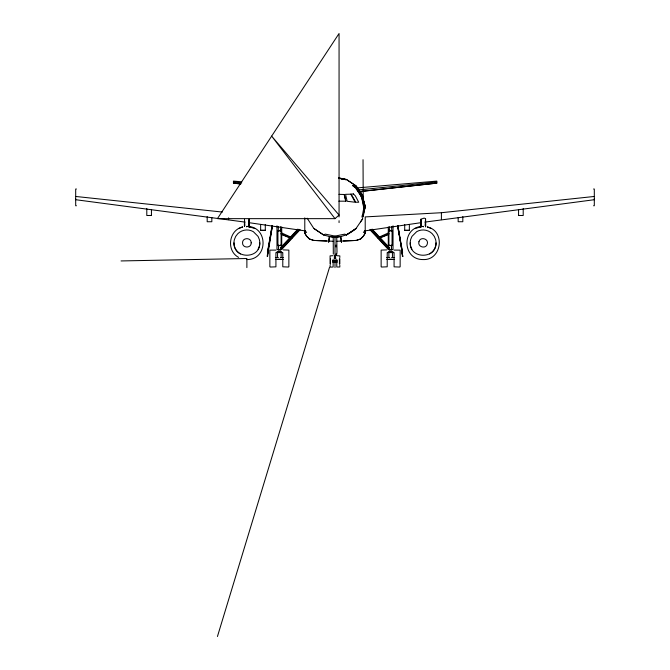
<?xml version="1.0" encoding="UTF-8"?>
<svg xmlns="http://www.w3.org/2000/svg" width="670" height="670" viewBox="0 0 670 670"><rect width="100%" height="100%" fill="white"/><g stroke="black" fill="none" stroke-linecap="round" stroke-linejoin="round"><path stroke-width="1" d="M249.148 227.046L249.173 220.07M420.861 227.214L420.911 219.216L424.152 218.102L425.592 218.654L425.592 226.946M391.481 250.078L391.556 245.639L391.037 245.496M336.457 255.53L336.482 254.131M306.617 232.482L304.917 230.48L304.884 233.302L306.592 236.183L309.473 239.006L313.711 240.421L333.107 241.267M420.827 222.507L420.911 219.216L420.852 227.046M425.115 225.581L425.534 219.333M278.469 226.745L278.217 230.354L278.846 230.53L280.78 230.354L280.537 226.745M391.531 226.745L391.783 230.354L391.154 230.53L389.22 230.354L389.463 226.745M268.352 251.342C267.297 249.6 267.405 260.806 267.464 254.19L272.045 225.606M267.548 256.493L272.347 225.606M362.52 214.567L362.252 216.385L362.956 216.385L363.349 214.567M259.793 242.833C260.37 259.357 233.395 259.349 233.972 242.833M436.028 242.833C436.606 259.349 409.63 259.357 410.208 242.833M333.141 237.021L329.414 236.51L328.643 242.096L329.414 236.51L323.71 235.036L313.795 228.395L307.136 218.16M267.246 256.493L268.059 251.342M267.397 252.154L272.188 225.832M267.69 252.154L272.489 225.832M363.5 209.668C364.312 201.486 360.535 193.756 355.385 187.608L353.132 185.925L355 185.925L356.574 187.315M364.807 208.261L364.597 209.283M363.894 211.837L365.016 207.198L362.73 195.715L360.862 192.901L361.524 193.923M363.584 214.66L365.544 204.836M217.44 636.5L329.548 267.221M334.682 256.861L334.682 257.347M291.735 238.244L292.128 237.641M335.988 246.996L335.972 245.011M360.569 221.879L362.73 218.688L355.938 228.629C348.668 234.751 338.995 238.872 329.414 236.51M363.383 232.482L365.083 230.48L365.116 233.302L363.408 236.183L360.527 239.006L356.289 240.421L336.893 241.267M280.261 247.992L297.899 229.098M280.663 248.361L298.292 229.467M280.671 249.801L299.708 229.4M281.769 249.382L300.085 229.735M335 218.654L339.062 215.07L271.651 136.127L335 218.654L217.44 218.654L339.062 33.5L339.062 216.954M242.649 226.979C228.763 229.944 225.999 250.773 238.587 257.364M423.122 226.393C401.565 226.15 401.565 259.809 423.122 259.566C441.84 260.463 445.651 230.815 427.351 226.979M394.077 250.103L400.149 250.136L400.149 266.802L399.697 267.045L394.077 266.836L394.077 252.548M242.59 226.954L238.587 228.596M414.914 228.596L421.413 226.644M378.776 237.272L388.592 232.85M379.178 237.875L389.195 233.797M379.404 238.21L388.508 234.508M277.305 252.364L276.45 252.707L277.305 251.568L281.383 251.568L282.238 252.707L281.383 252.364M388.617 252.364L387.762 252.707L388.617 251.568L392.695 251.568L393.55 252.707L392.695 252.364M422.443 226.594L423.532 226.393L423.532 226.862M280.295 230.731L281.099 230.957L281.099 245.354L280.295 245.555L277.933 245.354L277.933 230.957L278.703 230.731M277.933 245.354L278.703 245.128M392.067 230.957L388.901 230.957L388.901 245.354L389.706 245.555L392.067 245.354L392.067 230.957L391.297 230.731M280.47 250.965L279.013 251.108M281.099 230.957L277.933 230.957M388.901 230.957L389.706 230.731M388.901 245.354L389.706 245.128M278.519 250.078L278.444 245.639L278.963 245.496M280.554 245.639L278.444 245.639M391.556 245.639L389.446 245.639M389.22 230.354L389.848 230.187M314.088 228.629L323.71 235.036L325.21 234.123L335 236.1L344.824 234.123L346.323 235.011M420.81 222.7L365.209 230.84L365.209 216.912L441.404 212.717L594.307 196.461M424.931 222.097L594.307 199.71M336.893 237.021L340.678 236.51L341.474 242.155L340.678 236.51M246.878 259.566C268.435 259.809 268.435 226.15 246.878 226.393M359.857 191.628L436.815 183.128L436.815 181.101L357.428 187.893M360.519 191.427L436.815 183.128M358.065 189.987L436.815 182.039M337.111 255.714L339.824 255.881L339.824 257.514M343.501 241.007L356.264 240.421L360.527 239.006L363.408 236.183L365.083 233.302L365.083 230.48M283.243 249.893L288.862 250.103L288.862 266.836L288.368 267.045L282.79 266.802L282.79 252.59M121.052 260.94L246.878 258.511L246.878 267.615M76.447 189.024L75.693 189.024L75.693 198.228M593.553 189.024L594.307 189.024L594.307 198.228M338.861 201.184L345.821 201.184L344.204 194.484L338.986 194.35M364.095 202.792L363.911 201.921C364.488 205.296 362.202 194.828 363.199 198.127L363.04 159.703M76.447 205.749L75.693 205.749L75.693 198.395M593.553 205.749L594.307 205.749L594.307 198.395M151.445 215.455L146.797 215.514L146.797 208.579M518.555 215.455L523.203 215.514L523.203 208.579M362.353 215.949L363.04 215.949M255.086 228.596L248.587 226.644M431.413 228.596L427.41 226.954M260.647 230.304L265.295 230.304M404.705 230.304L409.353 230.304M277.682 249.399L279.331 249.399M281.006 249.399L281.718 249.399L281.718 226.845M369.915 229.735L388.257 249.382L388.994 249.399M390.669 249.399L392.319 249.399M277.305 249.684L281.383 249.684M388.617 249.684L392.695 249.684M390.987 251.108L389.53 250.965M278.075 252.59L281.124 252.59L281.124 257.372M391.925 252.59L388.876 252.59L388.876 257.372M333.308 254.148L333.216 236.795M335.662 254.148L336.784 254.148L336.993 251.652L336.742 236.795M334.029 255.923L335.921 255.923M275.395 257.523L278.368 257.523M280.345 257.523L283.318 257.523M386.682 257.523L389.655 257.523M391.632 257.523L394.605 257.523M334.029 258.025L335.921 258.025M277.564 259.282L281.124 259.282M388.876 259.282L392.436 259.282M275.395 259.416L283.318 259.416M386.682 259.416L394.605 259.416M332.471 260.806L337.437 260.806M332.471 262.062L337.437 262.062M401.648 251.342L402.603 252.154L401.648 251.342L402.754 256.493L397.955 225.606M397.653 225.606L402.536 254.19M386.757 249.893L381.138 250.103L381.138 266.836L381.632 267.045L387.21 266.802L387.21 252.59M326.499 241.007L313.736 240.421L309.473 239.006L306.592 236.183L304.917 233.302L304.917 230.48M332.814 255.714L330.084 255.856L330.084 264.106M330.411 267.154L333.124 266.995L333.124 259.307M241.694 181.805L233.445 181.101L233.445 183.128L240.731 183.932L233.445 183.128M233.445 182.039L241.736 182.877M75.693 196.461L222.348 212.055M75.693 199.71L245.069 222.097M249.19 222.7L304.791 230.84L304.791 217.842M338.894 178.161L345.996 179.744M338.836 177.927L346.499 179.451L356.231 185.95M341.759 178.89L345.62 179.661M338.827 178.044L346.474 179.568L356.172 186.067M339.003 178.346L342.998 179.15M280.152 230.187L280.78 230.354M280.295 245.128L281.099 245.354M391.297 245.128L392.067 245.354M247.557 226.594L246.468 226.393L246.468 226.862M281.408 232.85L291.224 237.272M280.805 233.797L290.822 237.875M281.492 234.508L290.596 238.21M275.923 250.103L269.851 250.136L269.851 266.802L270.303 267.045L275.923 266.836L275.923 252.548M356.038 186.528L354.371 185.498L352.453 185.498L355.36 187.642M372.101 229.098L389.739 247.992M371.708 229.467L389.337 248.361M370.292 229.4L389.329 249.801M362.361 196.134C361.021 192.977 363.693 201.369 362.872 198.404M356.608 186.419L362.168 194.786M358.484 190.138C361.004 189.677 364.756 205.246 363.391 201.921M356.482 187.139L362.445 196.251M356.063 188.689L361.591 196.997M377.872 237.641L378.265 238.244M344.204 194.484L345.821 201.218M361.834 198.228L363.802 208.01L362.051 217.222L362.805 217.222L364.74 207.558L363.266 200.112M362.83 198.127L363.014 199.107M397.812 225.832L402.603 252.154M397.511 225.832L402.31 252.154M401.941 251.342L402.754 256.493M402.234 254.19L402.452 256.493M244.466 219.333L244.885 225.581M335.034 237.306L335 236.1M249.173 222.507L249.089 219.216L249.14 227.214M518.555 209.559L518.555 215.514M462.811 216.628L462.811 221.737L458.163 221.737L458.163 217.649M441.404 212.717L441.404 219.676M420.852 222.365L420.852 226.418M409.353 224.433L409.353 230.363L404.705 230.363L404.705 224.433M393.03 225.815L393.03 249.399M392.436 252.59L392.436 257.372M388.282 226.845L388.282 249.399M339.824 258.788L339.824 264.081M339.824 265.353L339.824 266.995L336.784 267.012L336.784 259.29M339.422 258.788L339.422 264.081M339.062 220.715L339.062 222.599M335 236.468L335 267.615M330.486 258.762L330.486 264.106M330.084 265.379L330.084 266.593M277.564 252.59L277.564 257.372M276.97 225.815L276.97 249.399M265.295 224.433L265.295 230.363L260.647 230.363L260.647 224.433M228.596 217.834L228.596 219.676M211.837 217.649L211.837 221.737L207.189 221.737L207.189 216.628M151.445 209.559L151.445 215.514M240.438 253.98A13.04 13.04 0 0 1 234.408 246.158A12.713 12.713 0 0 1 234.416 239.508L235.706 236.393L237.766 233.746A12.889 12.889 0 0 1 253.352 231.686L258.059 236.393L259.349 239.508A12.713 12.713 0 0 1 258.059 249.248M429.562 253.98A13.04 13.04 0 0 0 435.592 246.158A12.713 12.713 0 0 0 435.584 239.508L434.294 236.393L432.234 233.746A12.889 12.889 0 0 0 416.648 231.686L411.941 236.393L410.651 239.508A12.713 12.713 0 0 0 411.941 249.248M244.466 221.686L244.441 226.393L244.466 221.686M418.943 241.728C417.301 247.046 426.07 249.408 427.301 243.972C428.959 238.654 420.174 236.284 418.943 241.728M251.2 242.858C251.401 248.419 242.364 248.411 242.532 242.858C242.339 237.28 251.426 237.272 251.2 242.858M356.231 228.395L346.499 234.894L356.231 228.395M353.408 193.923L351.172 194.099L355.745 202.248L358.735 202.248L355.309 195.833L353.408 193.923M350.795 194.191L345.527 194.333L347.144 201.276L355.201 202.248L350.795 194.191M425.592 226.393L425.534 221.686L425.559 226.393M249.148 226.418L249.114 222.365L249.148 226.418"/></g></svg>
